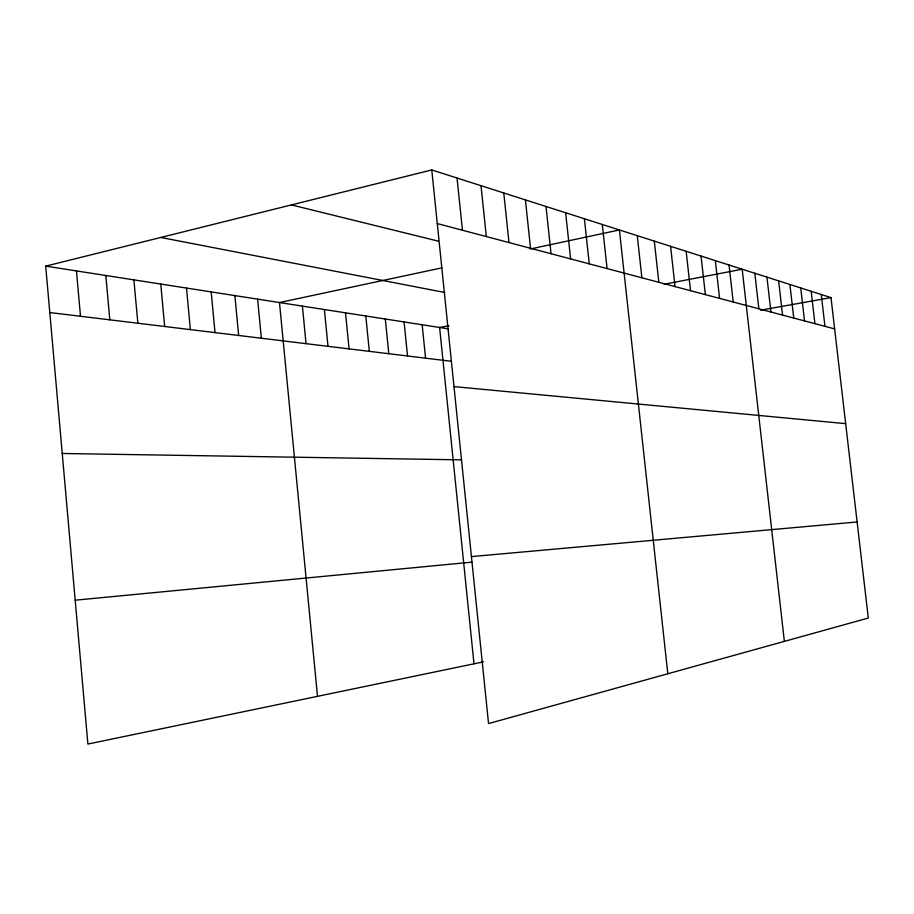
<?xml version="1.0" encoding="UTF-8"?>
<svg xmlns="http://www.w3.org/2000/svg" width="914" height="914" viewBox="0 0 914 914"><rect width="100%" height="100%" fill="white"/><g stroke="black" fill="none" stroke-linecap="round" stroke-linejoin="round"><path stroke-width="1.37" d="M483.563 661.827L87.893 744.053L45.7 266.134L431.774 169.947L830.997 297.621L868.3 618.047L488.544 723.58L431.774 169.947M441.999 267.836L279.478 302.545L317.501 696.342M530.154 249.008L619.406 229.951L667.814 673.755M448.968 325.681L439.611 327.486L474 663.815M664.181 284.243L742.179 269.219L784.361 641.365M760.539 310.189L830.997 297.621M75.188 600.19L471.944 562.133M471.418 556.592L857.115 521.963M62.243 453.481L461.456 459.856M453.984 386.599L845.667 423.65M49.802 312.542L451.356 361.304M45.7 266.134L448.02 328.789M160.818 237.457L444.844 292.503M291.452 204.907L438.412 241.17M437.269 223.564L834.642 328.891M821.263 294.514L824.954 326.332M811.175 291.292L814.922 323.67M800.733 287.944L804.526 320.917M789.89 284.483L793.752 318.061M778.637 280.884L782.555 315.09M766.949 277.148L770.936 312.017M754.815 273.263L758.86 308.806M729.029 265.014L733.211 302.008M715.342 260.639L719.581 298.398M701.049 256.069L705.368 294.628M686.151 251.304L690.538 290.698M670.579 246.323L675.046 286.596M654.298 241.113L658.845 282.3M637.264 235.663L641.879 277.799M602.292 224.478L607.079 268.579M584.389 218.754L589.256 263.849M565.652 212.756L570.599 258.913M546.012 206.484L551.051 253.726M525.413 199.892L530.531 248.288M503.774 192.968L508.984 242.576M481.015 185.691L486.317 236.566M457.046 178.024L462.45 230.237M422.177 324.767L425.57 358.174M404.091 321.957L407.53 355.992M385.308 319.032L388.793 353.707M365.794 315.993L369.325 351.342M345.503 312.828L349.079 348.885M324.39 309.538L328 346.326M302.397 306.11L306.053 343.664M257.611 299.141L261.358 338.237M234.864 295.599L238.657 335.484M211.18 291.909L215.018 332.605M186.502 288.07L190.375 329.611M160.761 284.06L164.68 326.492M133.89 279.867L137.854 323.236M105.818 275.502L109.829 319.831M76.445 270.921L80.501 316.278"/></g></svg>
